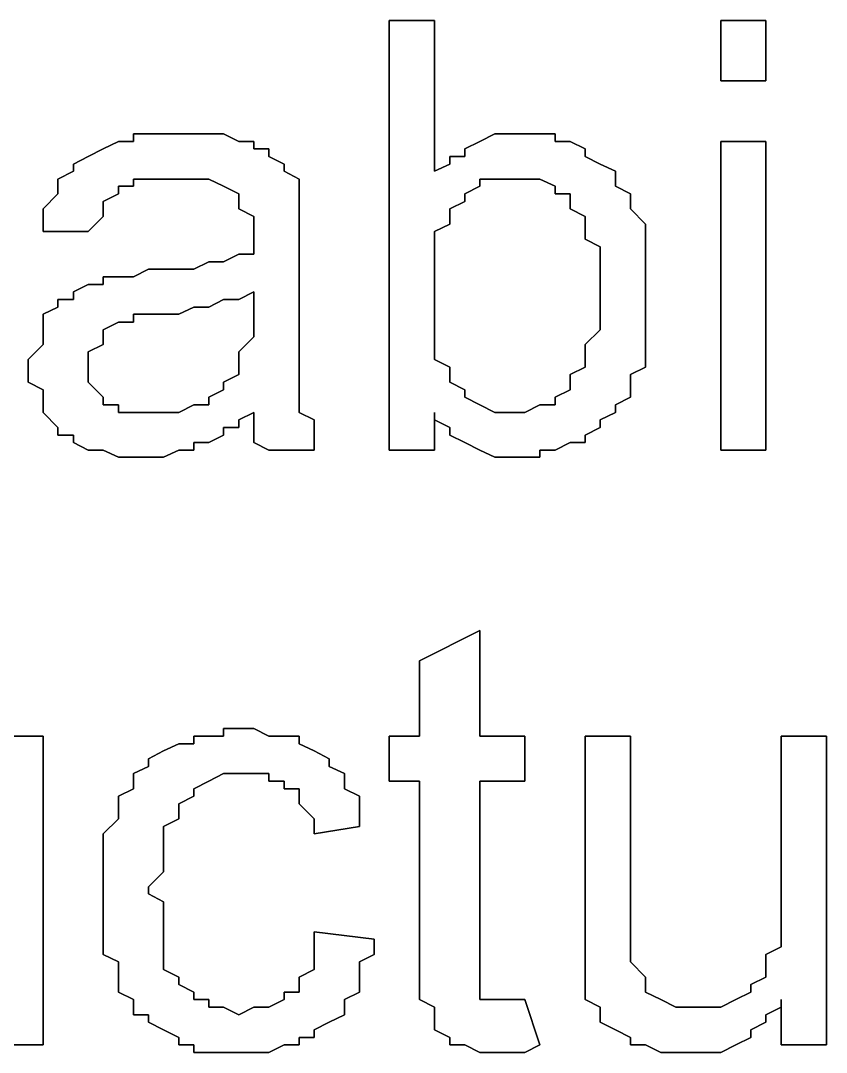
# Model space of a CAD drawing. Header units: metres. Extents: x 2.9 to 42.8, y 1.7 to 28.7.
# Drawn here: x 38.2994 to 38.4881, y 15.6157 to 15.8574 of the extents above; entities that cross this region are included whole.
import ezdxf

# ---------------------------------------------------------------- set-up
doc = ezdxf.new("R2010")
doc.units = ezdxf.units.M
doc.layers.add('GRIS', color=8, linetype='Continuous')

msp = doc.modelspace()

# ---------------------------------------------------------------- linework, layer by layer
at = {"layer": 'GRIS', "lineweight": -3}
for points in [[(38.3963, 15.8574), (38.3857, 15.8574), (38.3963, 15.8574)], [(38.3857, 15.8574), (38.3857, 15.7568), (38.3857, 15.8574)], [(38.3963, 15.8221), (38.3963, 15.8574), (38.3963, 15.8221)], [(38.4739, 15.8574), (38.4634, 15.8574), (38.4739, 15.8574)], [(38.4634, 15.8574), (38.4634, 15.8433), (38.4634, 15.8574)], [(38.4739, 15.8433), (38.4739, 15.8574), (38.4739, 15.8433)], [(38.4634, 15.8433), (38.4739, 15.8433), (38.4634, 15.8433)], [(38.3223, 15.8291), (38.3187, 15.8274), (38.3223, 15.8291)], [(38.3258, 15.8291), (38.3223, 15.8291), (38.3258, 15.8291)], [(38.3293, 15.8309), (38.3258, 15.8309), (38.3293, 15.8309)], [(38.3258, 15.8309), (38.3258, 15.8291), (38.3258, 15.8309)], [(38.3328, 15.8309), (38.3293, 15.8309), (38.3328, 15.8309)], [(38.3364, 15.8309), (38.3328, 15.8309), (38.3364, 15.8309)], [(38.3399, 15.8309), (38.3364, 15.8309), (38.3399, 15.8309)], [(38.3434, 15.8309), (38.3399, 15.8309), (38.3434, 15.8309)], [(38.3469, 15.8309), (38.3434, 15.8309), (38.3469, 15.8309)], [(38.3505, 15.8291), (38.3469, 15.8309), (38.3505, 15.8291)], [(38.354, 15.8291), (38.3505, 15.8291), (38.354, 15.8291)], [(38.354, 15.8274), (38.354, 15.8291), (38.354, 15.8274)], [(38.4069, 15.8291), (38.4034, 15.8274), (38.4069, 15.8291)], [(38.4104, 15.8309), (38.4069, 15.8291), (38.4104, 15.8309)], [(38.414, 15.8309), (38.4104, 15.8309), (38.414, 15.8309)], [(38.4175, 15.8309), (38.414, 15.8309), (38.4175, 15.8309)], [(38.421, 15.8309), (38.4175, 15.8309), (38.421, 15.8309)], [(38.4246, 15.8309), (38.421, 15.8309), (38.4246, 15.8309)], [(38.4246, 15.8291), (38.4246, 15.8309), (38.4246, 15.8291)], [(38.4281, 15.8291), (38.4246, 15.8291), (38.4281, 15.8291)], [(38.4316, 15.8274), (38.4281, 15.8291), (38.4316, 15.8274)], [(38.4739, 15.8291), (38.4634, 15.8291), (38.4739, 15.8291)], [(38.4634, 15.8291), (38.4634, 15.7568), (38.4634, 15.8291)], [(38.4739, 15.7568), (38.4739, 15.8291), (38.4739, 15.7568)], [(38.3187, 15.8274), (38.3152, 15.8256), (38.3187, 15.8274)], [(38.3575, 15.8274), (38.354, 15.8274), (38.3575, 15.8274)], [(38.3575, 15.8256), (38.3575, 15.8274), (38.3575, 15.8256)], [(38.4034, 15.8274), (38.4034, 15.8256), (38.4034, 15.8274)], [(38.4316, 15.8256), (38.4316, 15.8274), (38.4316, 15.8256)], [(38.3152, 15.8256), (38.3117, 15.8238), (38.3152, 15.8256)], [(38.3611, 15.8238), (38.3575, 15.8256), (38.3611, 15.8238)], [(38.4034, 15.8256), (38.3999, 15.8256), (38.4034, 15.8256)], [(38.3999, 15.8256), (38.3999, 15.8238), (38.3999, 15.8256)], [(38.4351, 15.8238), (38.4316, 15.8256), (38.4351, 15.8238)], [(38.3117, 15.8221), (38.3081, 15.8203), (38.3117, 15.8221)], [(38.3117, 15.8238), (38.3117, 15.8221), (38.3117, 15.8238)], [(38.3611, 15.8221), (38.3611, 15.8238), (38.3611, 15.8221)], [(38.3646, 15.8203), (38.3611, 15.8221), (38.3646, 15.8203)], [(38.3999, 15.8238), (38.3963, 15.8221), (38.3999, 15.8238)], [(38.4387, 15.8221), (38.4351, 15.8238), (38.4387, 15.8221)], [(38.4387, 15.8203), (38.4387, 15.8221), (38.4387, 15.8203)], [(38.3081, 15.8203), (38.3081, 15.8186), (38.3081, 15.8203)], [(38.3258, 15.8186), (38.3258, 15.8203), (38.3258, 15.8186)], [(38.3258, 15.8203), (38.3293, 15.8203), (38.3258, 15.8203)], [(38.3293, 15.8203), (38.3328, 15.8203), (38.3293, 15.8203)], [(38.3328, 15.8203), (38.3364, 15.8203), (38.3328, 15.8203)], [(38.3364, 15.8203), (38.3399, 15.8203), (38.3364, 15.8203)], [(38.3399, 15.8203), (38.3434, 15.8203), (38.3399, 15.8203)], [(38.3434, 15.8203), (38.3469, 15.8186), (38.3434, 15.8203)], [(38.3646, 15.8168), (38.3646, 15.8203), (38.3646, 15.8168)], [(38.4069, 15.8186), (38.4069, 15.8203), (38.4069, 15.8186)], [(38.4069, 15.8203), (38.4104, 15.8203), (38.4069, 15.8203)], [(38.4104, 15.8203), (38.414, 15.8203), (38.4104, 15.8203)], [(38.414, 15.8203), (38.4175, 15.8203), (38.414, 15.8203)], [(38.4175, 15.8203), (38.421, 15.8203), (38.4175, 15.8203)], [(38.421, 15.8203), (38.4246, 15.8186), (38.421, 15.8203)], [(38.4387, 15.8186), (38.4387, 15.8203), (38.4387, 15.8186)], [(38.3081, 15.8186), (38.3081, 15.8168), (38.3081, 15.8186)], [(38.3223, 15.8168), (38.3223, 15.8186), (38.3223, 15.8168)], [(38.3223, 15.8186), (38.3258, 15.8186), (38.3223, 15.8186)], [(38.3469, 15.8186), (38.3505, 15.8168), (38.3469, 15.8186)], [(38.4034, 15.8168), (38.4069, 15.8186), (38.4034, 15.8168)], [(38.4246, 15.8186), (38.4246, 15.8168), (38.4246, 15.8186)], [(38.4422, 15.8168), (38.4387, 15.8186), (38.4422, 15.8168)], [(38.3081, 15.8168), (38.3046, 15.8133), (38.3081, 15.8168)], [(38.3187, 15.815), (38.3223, 15.8168), (38.3187, 15.815)], [(38.3187, 15.8133), (38.3187, 15.815), (38.3187, 15.8133)], [(38.3505, 15.8168), (38.3505, 15.815), (38.3505, 15.8168)], [(38.3505, 15.815), (38.3505, 15.8133), (38.3505, 15.815)], [(38.3646, 15.815), (38.3646, 15.8168), (38.3646, 15.815)], [(38.3646, 15.8133), (38.3646, 15.815), (38.3646, 15.8133)], [(38.3999, 15.8133), (38.4034, 15.815), (38.3999, 15.8133)], [(38.4034, 15.815), (38.4034, 15.8168), (38.4034, 15.815)], [(38.4246, 15.8168), (38.4281, 15.8168), (38.4246, 15.8168)], [(38.4281, 15.8168), (38.4281, 15.815), (38.4281, 15.8168)], [(38.4281, 15.815), (38.4281, 15.8133), (38.4281, 15.815)], [(38.4422, 15.815), (38.4422, 15.8168), (38.4422, 15.815)], [(38.4422, 15.8133), (38.4422, 15.815), (38.4422, 15.8133)], [(38.3046, 15.8133), (38.3046, 15.8115), (38.3046, 15.8133)], [(38.3187, 15.8115), (38.3187, 15.8133), (38.3187, 15.8115)], [(38.3505, 15.8133), (38.354, 15.8115), (38.3505, 15.8133)], [(38.3646, 15.8115), (38.3646, 15.8133), (38.3646, 15.8115)], [(38.3999, 15.8115), (38.3999, 15.8133), (38.3999, 15.8115)], [(38.4281, 15.8133), (38.4316, 15.8115), (38.4281, 15.8133)], [(38.4457, 15.8097), (38.4422, 15.8133), (38.4457, 15.8097)], [(38.3046, 15.8115), (38.3046, 15.808), (38.3046, 15.8115)], [(38.3152, 15.808), (38.3187, 15.8115), (38.3152, 15.808)], [(38.354, 15.8115), (38.354, 15.8097), (38.354, 15.8115)], [(38.354, 15.8097), (38.354, 15.8062), (38.354, 15.8097)], [(38.3646, 15.8097), (38.3646, 15.8115), (38.3646, 15.8097)], [(38.3646, 15.8062), (38.3646, 15.8097), (38.3646, 15.8062)], [(38.3963, 15.808), (38.3999, 15.8097), (38.3963, 15.808)], [(38.3999, 15.8097), (38.3999, 15.8115), (38.3999, 15.8097)], [(38.4316, 15.8115), (38.4316, 15.8097), (38.4316, 15.8115)], [(38.4316, 15.8097), (38.4316, 15.808), (38.4316, 15.8097)], [(38.4457, 15.8062), (38.4457, 15.8097), (38.4457, 15.8062)], [(38.3046, 15.808), (38.3152, 15.808), (38.3046, 15.808)], [(38.3963, 15.8062), (38.3963, 15.808), (38.3963, 15.8062)], [(38.4316, 15.808), (38.4316, 15.8062), (38.4316, 15.808)], [(38.354, 15.8062), (38.354, 15.8027), (38.354, 15.8062)], [(38.3646, 15.8044), (38.3646, 15.8062), (38.3646, 15.8044)], [(38.3963, 15.8044), (38.3963, 15.8062), (38.3963, 15.8044)], [(38.4316, 15.8062), (38.4351, 15.8044), (38.4316, 15.8062)], [(38.4457, 15.8044), (38.4457, 15.8062), (38.4457, 15.8044)], [(38.3505, 15.8027), (38.3469, 15.8009), (38.3505, 15.8027)], [(38.354, 15.8027), (38.3505, 15.8027), (38.354, 15.8027)], [(38.3646, 15.7868), (38.3646, 15.8044), (38.3646, 15.7868)], [(38.3963, 15.8027), (38.3963, 15.8044), (38.3963, 15.8027)], [(38.3963, 15.7992), (38.3963, 15.8027), (38.3963, 15.7992)], [(38.4351, 15.8044), (38.4351, 15.8009), (38.4351, 15.8044)], [(38.4457, 15.8027), (38.4457, 15.8044), (38.4457, 15.8027)], [(38.4457, 15.7992), (38.4457, 15.8027), (38.4457, 15.7992)], [(38.3434, 15.8009), (38.3399, 15.7992), (38.3434, 15.8009)], [(38.3469, 15.8009), (38.3434, 15.8009), (38.3469, 15.8009)], [(38.4351, 15.8009), (38.4351, 15.7992), (38.4351, 15.8009)], [(38.3293, 15.7992), (38.3258, 15.7974), (38.3293, 15.7992)], [(38.3328, 15.7992), (38.3293, 15.7992), (38.3328, 15.7992)], [(38.3364, 15.7992), (38.3328, 15.7992), (38.3364, 15.7992)], [(38.3399, 15.7992), (38.3364, 15.7992), (38.3399, 15.7992)], [(38.3963, 15.7974), (38.3963, 15.7992), (38.3963, 15.7974)], [(38.4351, 15.7992), (38.4351, 15.7956), (38.4351, 15.7992)], [(38.4457, 15.7974), (38.4457, 15.7992), (38.4457, 15.7974)], [(38.3152, 15.7956), (38.3117, 15.7939), (38.3152, 15.7956)], [(38.3187, 15.7956), (38.3152, 15.7956), (38.3187, 15.7956)], [(38.3223, 15.7974), (38.3187, 15.7974), (38.3223, 15.7974)], [(38.3187, 15.7974), (38.3187, 15.7956), (38.3187, 15.7974)], [(38.3258, 15.7974), (38.3223, 15.7974), (38.3258, 15.7974)], [(38.3963, 15.7939), (38.3963, 15.7974), (38.3963, 15.7939)], [(38.4351, 15.7956), (38.4351, 15.7939), (38.4351, 15.7956)], [(38.4457, 15.7956), (38.4457, 15.7974), (38.4457, 15.7956)], [(38.4457, 15.7939), (38.4457, 15.7956), (38.4457, 15.7939)], [(38.3117, 15.7939), (38.3117, 15.7921), (38.3117, 15.7939)], [(38.3505, 15.7921), (38.354, 15.7939), (38.3505, 15.7921)], [(38.354, 15.7939), (38.354, 15.7886), (38.354, 15.7939)], [(38.3963, 15.7903), (38.3963, 15.7939), (38.3963, 15.7903)], [(38.4351, 15.7939), (38.4351, 15.7921), (38.4351, 15.7939)], [(38.4457, 15.7921), (38.4457, 15.7939), (38.4457, 15.7921)], [(38.3081, 15.7903), (38.3046, 15.7886), (38.3081, 15.7903)], [(38.3117, 15.7921), (38.3081, 15.7921), (38.3117, 15.7921)], [(38.3081, 15.7921), (38.3081, 15.7903), (38.3081, 15.7921)], [(38.3364, 15.7886), (38.3399, 15.7903), (38.3364, 15.7886)], [(38.3399, 15.7903), (38.3434, 15.7903), (38.3399, 15.7903)], [(38.3434, 15.7903), (38.3469, 15.7921), (38.3434, 15.7903)], [(38.3469, 15.7921), (38.3505, 15.7921), (38.3469, 15.7921)], [(38.3963, 15.7886), (38.3963, 15.7903), (38.3963, 15.7886)], [(38.4351, 15.7921), (38.4351, 15.7903), (38.4351, 15.7921)], [(38.4351, 15.7903), (38.4351, 15.7868), (38.4351, 15.7903)], [(38.4457, 15.7886), (38.4457, 15.7921), (38.4457, 15.7886)], [(38.3046, 15.7886), (38.3046, 15.785), (38.3046, 15.7886)], [(38.3258, 15.7868), (38.3258, 15.7886), (38.3258, 15.7868)], [(38.3258, 15.7886), (38.3293, 15.7886), (38.3258, 15.7886)], [(38.3293, 15.7886), (38.3328, 15.7886), (38.3293, 15.7886)], [(38.3328, 15.7886), (38.3364, 15.7886), (38.3328, 15.7886)], [(38.354, 15.7886), (38.354, 15.785), (38.354, 15.7886)], [(38.3963, 15.785), (38.3963, 15.7886), (38.3963, 15.785)], [(38.4457, 15.7868), (38.4457, 15.7886), (38.4457, 15.7868)], [(38.3187, 15.785), (38.3223, 15.7868), (38.3187, 15.785)], [(38.3223, 15.7868), (38.3258, 15.7868), (38.3223, 15.7868)], [(38.3646, 15.7833), (38.3646, 15.7868), (38.3646, 15.7833)], [(38.4351, 15.7868), (38.4351, 15.785), (38.4351, 15.7868)], [(38.4457, 15.7833), (38.4457, 15.7868), (38.4457, 15.7833)], [(38.3046, 15.785), (38.3046, 15.7833), (38.3046, 15.785)], [(38.3046, 15.7833), (38.3046, 15.7815), (38.3046, 15.7833)], [(38.3187, 15.7833), (38.3187, 15.785), (38.3187, 15.7833)], [(38.3187, 15.7815), (38.3187, 15.7833), (38.3187, 15.7815)], [(38.354, 15.7833), (38.3505, 15.7798), (38.354, 15.7833)], [(38.354, 15.785), (38.354, 15.7833), (38.354, 15.785)], [(38.3646, 15.7798), (38.3646, 15.7833), (38.3646, 15.7798)], [(38.3963, 15.7833), (38.3963, 15.785), (38.3963, 15.7833)], [(38.3963, 15.7798), (38.3963, 15.7833), (38.3963, 15.7798)], [(38.4351, 15.785), (38.4316, 15.7815), (38.4351, 15.785)], [(38.4457, 15.7815), (38.4457, 15.7833), (38.4457, 15.7815)], [(38.3046, 15.7815), (38.3011, 15.778), (38.3046, 15.7815)], [(38.3152, 15.7798), (38.3187, 15.7815), (38.3152, 15.7798)], [(38.4316, 15.7815), (38.4316, 15.7798), (38.4316, 15.7815)], [(38.4457, 15.7798), (38.4457, 15.7815), (38.4457, 15.7798)], [(38.3152, 15.778), (38.3152, 15.7798), (38.3152, 15.778)], [(38.3505, 15.7798), (38.3505, 15.778), (38.3505, 15.7798)], [(38.3646, 15.778), (38.3646, 15.7798), (38.3646, 15.778)], [(38.3963, 15.778), (38.3963, 15.7798), (38.3963, 15.778)], [(38.4316, 15.7798), (38.4316, 15.778), (38.4316, 15.7798)], [(38.4457, 15.7762), (38.4457, 15.7798), (38.4457, 15.7762)], [(38.3011, 15.778), (38.3011, 15.7762), (38.3011, 15.778)], [(38.3011, 15.7762), (38.3011, 15.7727), (38.3011, 15.7762)], [(38.3152, 15.7762), (38.3152, 15.778), (38.3152, 15.7762)], [(38.3152, 15.7745), (38.3152, 15.7762), (38.3152, 15.7745)], [(38.3505, 15.778), (38.3505, 15.7762), (38.3505, 15.778)], [(38.3505, 15.7762), (38.3505, 15.7745), (38.3505, 15.7762)], [(38.3646, 15.7745), (38.3646, 15.778), (38.3646, 15.7745)], [(38.3999, 15.7762), (38.3963, 15.778), (38.3999, 15.7762)], [(38.3999, 15.7745), (38.3999, 15.7762), (38.3999, 15.7745)], [(38.4316, 15.7762), (38.4281, 15.7745), (38.4316, 15.7762)], [(38.4316, 15.778), (38.4316, 15.7762), (38.4316, 15.778)], [(38.4422, 15.7745), (38.4457, 15.7762), (38.4422, 15.7745)], [(38.3152, 15.7727), (38.3152, 15.7745), (38.3152, 15.7727)], [(38.3505, 15.7745), (38.3469, 15.7727), (38.3505, 15.7745)], [(38.3646, 15.7727), (38.3646, 15.7745), (38.3646, 15.7727)], [(38.3999, 15.7727), (38.3999, 15.7745), (38.3999, 15.7727)], [(38.4281, 15.7745), (38.4281, 15.7727), (38.4281, 15.7745)], [(38.4422, 15.7727), (38.4422, 15.7745), (38.4422, 15.7727)], [(38.3011, 15.7727), (38.3046, 15.7709), (38.3011, 15.7727)], [(38.3187, 15.7692), (38.3152, 15.7727), (38.3187, 15.7692)], [(38.3469, 15.7727), (38.3469, 15.7709), (38.3469, 15.7727)], [(38.3646, 15.7709), (38.3646, 15.7727), (38.3646, 15.7709)], [(38.4034, 15.7709), (38.3999, 15.7727), (38.4034, 15.7709)], [(38.4281, 15.7727), (38.4281, 15.7709), (38.4281, 15.7727)], [(38.4422, 15.7709), (38.4422, 15.7727), (38.4422, 15.7709)], [(38.3046, 15.7709), (38.3046, 15.7692), (38.3046, 15.7709)], [(38.3046, 15.7692), (38.3046, 15.7674), (38.3046, 15.7692)], [(38.3187, 15.7674), (38.3187, 15.7692), (38.3187, 15.7674)], [(38.3469, 15.7709), (38.3434, 15.7692), (38.3469, 15.7709)], [(38.3434, 15.7692), (38.3434, 15.7674), (38.3434, 15.7692)], [(38.3646, 15.7674), (38.3646, 15.7709), (38.3646, 15.7674)], [(38.4034, 15.7692), (38.4034, 15.7709), (38.4034, 15.7692)], [(38.4069, 15.7674), (38.4034, 15.7692), (38.4069, 15.7674)], [(38.4281, 15.7709), (38.4246, 15.7692), (38.4281, 15.7709)], [(38.4246, 15.7692), (38.4246, 15.7674), (38.4246, 15.7692)], [(38.4387, 15.7674), (38.4422, 15.7692), (38.4387, 15.7674)], [(38.4422, 15.7692), (38.4422, 15.7709), (38.4422, 15.7692)], [(38.3046, 15.7674), (38.3046, 15.7656), (38.3046, 15.7674)], [(38.3223, 15.7674), (38.3187, 15.7674), (38.3223, 15.7674)], [(38.3223, 15.7656), (38.3223, 15.7674), (38.3223, 15.7656)], [(38.3399, 15.7674), (38.3364, 15.7656), (38.3399, 15.7674)], [(38.3434, 15.7674), (38.3399, 15.7674), (38.3434, 15.7674)], [(38.3646, 15.7656), (38.3646, 15.7674), (38.3646, 15.7656)], [(38.4104, 15.7656), (38.4069, 15.7674), (38.4104, 15.7656)], [(38.421, 15.7674), (38.4175, 15.7656), (38.421, 15.7674)], [(38.4246, 15.7674), (38.421, 15.7674), (38.4246, 15.7674)], [(38.4387, 15.7656), (38.4387, 15.7674), (38.4387, 15.7656)], [(38.3046, 15.7656), (38.3081, 15.7621), (38.3046, 15.7656)], [(38.3258, 15.7656), (38.3223, 15.7656), (38.3258, 15.7656)], [(38.3293, 15.7656), (38.3258, 15.7656), (38.3293, 15.7656)], [(38.3328, 15.7656), (38.3293, 15.7656), (38.3328, 15.7656)], [(38.3364, 15.7656), (38.3328, 15.7656), (38.3364, 15.7656)], [(38.3505, 15.7639), (38.354, 15.7656), (38.3505, 15.7639)], [(38.3505, 15.7621), (38.3505, 15.7639), (38.3505, 15.7621)], [(38.354, 15.7656), (38.354, 15.7639), (38.354, 15.7656)], [(38.354, 15.7639), (38.354, 15.7621), (38.354, 15.7639)], [(38.3681, 15.7639), (38.3646, 15.7656), (38.3681, 15.7639)], [(38.3681, 15.7603), (38.3681, 15.7639), (38.3681, 15.7603)], [(38.3963, 15.7568), (38.3963, 15.7656), (38.3963, 15.7568)], [(38.3963, 15.7656), (38.3963, 15.7639), (38.3963, 15.7656)], [(38.3963, 15.7639), (38.3999, 15.7621), (38.3963, 15.7639)], [(38.414, 15.7656), (38.4104, 15.7656), (38.414, 15.7656)], [(38.4175, 15.7656), (38.414, 15.7656), (38.4175, 15.7656)], [(38.4351, 15.7639), (38.4387, 15.7656), (38.4351, 15.7639)], [(38.4351, 15.7621), (38.4351, 15.7639), (38.4351, 15.7621)], [(38.3081, 15.7621), (38.3081, 15.7603), (38.3081, 15.7621)], [(38.3469, 15.7603), (38.3469, 15.7621), (38.3469, 15.7603)], [(38.3469, 15.7621), (38.3505, 15.7621), (38.3469, 15.7621)], [(38.354, 15.7621), (38.354, 15.7586), (38.354, 15.7621)], [(38.3999, 15.7621), (38.3999, 15.7603), (38.3999, 15.7621)], [(38.4316, 15.7603), (38.4351, 15.7621), (38.4316, 15.7603)], [(38.3081, 15.7603), (38.3117, 15.7603), (38.3081, 15.7603)], [(38.3117, 15.7603), (38.3117, 15.7586), (38.3117, 15.7603)], [(38.3434, 15.7586), (38.3469, 15.7603), (38.3434, 15.7586)], [(38.3681, 15.7586), (38.3681, 15.7603), (38.3681, 15.7586)], [(38.3999, 15.7603), (38.4034, 15.7586), (38.3999, 15.7603)], [(38.4316, 15.7586), (38.4316, 15.7603), (38.4316, 15.7586)], [(38.3117, 15.7586), (38.3152, 15.7568), (38.3117, 15.7586)], [(38.3152, 15.7568), (38.3187, 15.7568), (38.3152, 15.7568)], [(38.3187, 15.7568), (38.3223, 15.7551), (38.3187, 15.7568)], [(38.3328, 15.7551), (38.3364, 15.7568), (38.3328, 15.7551)], [(38.3364, 15.7568), (38.3399, 15.7568), (38.3364, 15.7568)], [(38.3399, 15.7568), (38.3399, 15.7586), (38.3399, 15.7568)], [(38.3399, 15.7586), (38.3434, 15.7586), (38.3399, 15.7586)], [(38.354, 15.7586), (38.3575, 15.7568), (38.354, 15.7586)], [(38.3575, 15.7568), (38.3681, 15.7568), (38.3575, 15.7568)], [(38.3681, 15.7568), (38.3681, 15.7586), (38.3681, 15.7568)], [(38.3857, 15.7568), (38.3963, 15.7568), (38.3857, 15.7568)], [(38.4034, 15.7586), (38.4069, 15.7568), (38.4034, 15.7586)], [(38.4069, 15.7568), (38.4104, 15.7551), (38.4069, 15.7568)], [(38.421, 15.7551), (38.421, 15.7568), (38.421, 15.7551)], [(38.421, 15.7568), (38.4246, 15.7568), (38.421, 15.7568)], [(38.4246, 15.7568), (38.4281, 15.7586), (38.4246, 15.7568)], [(38.4281, 15.7586), (38.4316, 15.7586), (38.4281, 15.7586)], [(38.4634, 15.7568), (38.4739, 15.7568), (38.4634, 15.7568)], [(38.3223, 15.7551), (38.3258, 15.7551), (38.3223, 15.7551)], [(38.3258, 15.7551), (38.3293, 15.7551), (38.3258, 15.7551)], [(38.3293, 15.7551), (38.3328, 15.7551), (38.3293, 15.7551)], [(38.4104, 15.7551), (38.414, 15.7551), (38.4104, 15.7551)], [(38.414, 15.7551), (38.4175, 15.7551), (38.414, 15.7551)], [(38.4175, 15.7551), (38.421, 15.7551), (38.4175, 15.7551)], [(38.4069, 15.7145), (38.3928, 15.7074), (38.4069, 15.7145)], [(38.4069, 15.6898), (38.4069, 15.7145), (38.4069, 15.6898)], [(38.3928, 15.7074), (38.3928, 15.6898), (38.3928, 15.7074)], [(38.3505, 15.6916), (38.3469, 15.6916), (38.3505, 15.6916)], [(38.3469, 15.6916), (38.3469, 15.6898), (38.3469, 15.6916)], [(38.354, 15.6916), (38.3505, 15.6916), (38.354, 15.6916)], [(38.3575, 15.6898), (38.354, 15.6916), (38.3575, 15.6898)], [(38.3046, 15.6898), (38.2905, 15.6898), (38.3046, 15.6898)], [(38.3046, 15.6175), (38.3046, 15.6898), (38.3046, 15.6175)], [(38.3434, 15.6898), (38.3399, 15.6898), (38.3434, 15.6898)], [(38.3399, 15.6898), (38.3399, 15.688), (38.3399, 15.6898)], [(38.3469, 15.6898), (38.3434, 15.6898), (38.3469, 15.6898)], [(38.3611, 15.6898), (38.3575, 15.6898), (38.3611, 15.6898)], [(38.3646, 15.6898), (38.3611, 15.6898), (38.3646, 15.6898)], [(38.3646, 15.688), (38.3646, 15.6898), (38.3646, 15.688)], [(38.3928, 15.6898), (38.3857, 15.6898), (38.3928, 15.6898)], [(38.3857, 15.6898), (38.3857, 15.6792), (38.3857, 15.6898)], [(38.4175, 15.6898), (38.4069, 15.6898), (38.4175, 15.6898)], [(38.4175, 15.6792), (38.4175, 15.6898), (38.4175, 15.6792)], [(38.4422, 15.6898), (38.4316, 15.6898), (38.4422, 15.6898)], [(38.4316, 15.6898), (38.4316, 15.6439), (38.4316, 15.6898)], [(38.4422, 15.6492), (38.4422, 15.6898), (38.4422, 15.6492)], [(38.4881, 15.6898), (38.4775, 15.6898), (38.4881, 15.6898)], [(38.4775, 15.6898), (38.4775, 15.651), (38.4775, 15.6898)], [(38.4881, 15.6175), (38.4881, 15.6898), (38.4881, 15.6175)], [(38.3364, 15.688), (38.3328, 15.6863), (38.3364, 15.688)], [(38.3399, 15.688), (38.3364, 15.688), (38.3399, 15.688)], [(38.3681, 15.6863), (38.3646, 15.688), (38.3681, 15.6863)], [(38.3328, 15.6863), (38.3293, 15.6845), (38.3328, 15.6863)], [(38.3293, 15.6845), (38.3293, 15.6827), (38.3293, 15.6845)], [(38.3716, 15.6845), (38.3681, 15.6863), (38.3716, 15.6845)], [(38.3716, 15.6827), (38.3716, 15.6845), (38.3716, 15.6827)], [(38.3293, 15.6827), (38.3258, 15.681), (38.3293, 15.6827)], [(38.3752, 15.681), (38.3716, 15.6827), (38.3752, 15.681)], [(38.3258, 15.681), (38.3258, 15.6792), (38.3258, 15.681)], [(38.3258, 15.6792), (38.3258, 15.6774), (38.3258, 15.6792)], [(38.3399, 15.6774), (38.3434, 15.6792), (38.3399, 15.6774)], [(38.3434, 15.6792), (38.3469, 15.681), (38.3434, 15.6792)], [(38.3469, 15.681), (38.3505, 15.681), (38.3469, 15.681)], [(38.3505, 15.681), (38.354, 15.681), (38.3505, 15.681)], [(38.354, 15.681), (38.3575, 15.681), (38.354, 15.681)], [(38.3575, 15.681), (38.3575, 15.6792), (38.3575, 15.681)], [(38.3575, 15.6792), (38.3611, 15.6792), (38.3575, 15.6792)], [(38.3611, 15.6792), (38.3611, 15.6774), (38.3611, 15.6792)], [(38.3752, 15.6792), (38.3752, 15.681), (38.3752, 15.6792)], [(38.3752, 15.6774), (38.3752, 15.6792), (38.3752, 15.6774)], [(38.3857, 15.6792), (38.3928, 15.6792), (38.3857, 15.6792)], [(38.3928, 15.6792), (38.3928, 15.6386), (38.3928, 15.6792)], [(38.4069, 15.6369), (38.4069, 15.6792), (38.4069, 15.6369)], [(38.4069, 15.6792), (38.4175, 15.6792), (38.4069, 15.6792)], [(38.3258, 15.6774), (38.3223, 15.6757), (38.3258, 15.6774)], [(38.3399, 15.6757), (38.3399, 15.6774), (38.3399, 15.6757)], [(38.3611, 15.6774), (38.3646, 15.6774), (38.3611, 15.6774)], [(38.3646, 15.6774), (38.3646, 15.6757), (38.3646, 15.6774)], [(38.3787, 15.6757), (38.3752, 15.6774), (38.3787, 15.6757)], [(38.3223, 15.6757), (38.3223, 15.6739), (38.3223, 15.6757)], [(38.3364, 15.6739), (38.3399, 15.6757), (38.3364, 15.6739)], [(38.3646, 15.6757), (38.3646, 15.6739), (38.3646, 15.6757)], [(38.3787, 15.6739), (38.3787, 15.6757), (38.3787, 15.6739)], [(38.3223, 15.6739), (38.3223, 15.6722), (38.3223, 15.6739)], [(38.3223, 15.6722), (38.3223, 15.6704), (38.3223, 15.6722)], [(38.3364, 15.6722), (38.3364, 15.6739), (38.3364, 15.6722)], [(38.3364, 15.6704), (38.3364, 15.6722), (38.3364, 15.6704)], [(38.3646, 15.6739), (38.3681, 15.6704), (38.3646, 15.6739)], [(38.3787, 15.6722), (38.3787, 15.6739), (38.3787, 15.6722)], [(38.3787, 15.6686), (38.3787, 15.6722), (38.3787, 15.6686)], [(38.3223, 15.6704), (38.3187, 15.6669), (38.3223, 15.6704)], [(38.3328, 15.6686), (38.3364, 15.6704), (38.3328, 15.6686)], [(38.3681, 15.6704), (38.3681, 15.6686), (38.3681, 15.6704)], [(38.3328, 15.6669), (38.3328, 15.6686), (38.3328, 15.6669)], [(38.3681, 15.6686), (38.3681, 15.6669), (38.3681, 15.6686)], [(38.3681, 15.6669), (38.3787, 15.6686), (38.3681, 15.6669)], [(38.3187, 15.6669), (38.3187, 15.6651), (38.3187, 15.6669)], [(38.3187, 15.6651), (38.3187, 15.6633), (38.3187, 15.6651)], [(38.3328, 15.6651), (38.3328, 15.6669), (38.3328, 15.6651)], [(38.3328, 15.6633), (38.3328, 15.6651), (38.3328, 15.6633)], [(38.3187, 15.6633), (38.3187, 15.6598), (38.3187, 15.6633)], [(38.3328, 15.6598), (38.3328, 15.6633), (38.3328, 15.6598)], [(38.3187, 15.6598), (38.3187, 15.658), (38.3187, 15.6598)], [(38.3328, 15.658), (38.3328, 15.6598), (38.3328, 15.658)], [(38.3187, 15.658), (38.3187, 15.6563), (38.3187, 15.658)], [(38.3293, 15.6545), (38.3328, 15.658), (38.3293, 15.6545)], [(38.3187, 15.6563), (38.3187, 15.6528), (38.3187, 15.6563)], [(38.3187, 15.6528), (38.3187, 15.651), (38.3187, 15.6528)], [(38.3293, 15.6528), (38.3293, 15.6545), (38.3293, 15.6528)], [(38.3328, 15.651), (38.3293, 15.6528), (38.3328, 15.651)], [(38.3187, 15.651), (38.3187, 15.6475), (38.3187, 15.651)], [(38.3328, 15.6475), (38.3328, 15.651), (38.3328, 15.6475)], [(38.4775, 15.651), (38.4775, 15.6475), (38.4775, 15.651)], [(38.4422, 15.6457), (38.4422, 15.6492), (38.4422, 15.6457)], [(38.3187, 15.6475), (38.3187, 15.6457), (38.3187, 15.6475)], [(38.3187, 15.6457), (38.3187, 15.6439), (38.3187, 15.6457)], [(38.3328, 15.6439), (38.3328, 15.6475), (38.3328, 15.6439)], [(38.4422, 15.6422), (38.4422, 15.6457), (38.4422, 15.6422)], [(38.4775, 15.6475), (38.4775, 15.6457), (38.4775, 15.6475)], [(38.4775, 15.6457), (38.4775, 15.6422), (38.4775, 15.6457)], [(38.3187, 15.6439), (38.3187, 15.6404), (38.3187, 15.6439)], [(38.3328, 15.6422), (38.3328, 15.6439), (38.3328, 15.6422)], [(38.3681, 15.6439), (38.3681, 15.6422), (38.3681, 15.6439)], [(38.3822, 15.6422), (38.3681, 15.6439), (38.3822, 15.6422)], [(38.4316, 15.6439), (38.4316, 15.6422), (38.4316, 15.6439)], [(38.3328, 15.6404), (38.3328, 15.6422), (38.3328, 15.6404)], [(38.3681, 15.6422), (38.3681, 15.6404), (38.3681, 15.6422)], [(38.3822, 15.6386), (38.3822, 15.6422), (38.3822, 15.6386)], [(38.4316, 15.6422), (38.4316, 15.6386), (38.4316, 15.6422)], [(38.4422, 15.6404), (38.4422, 15.6422), (38.4422, 15.6404)], [(38.4775, 15.6422), (38.4775, 15.6404), (38.4775, 15.6422)], [(38.3187, 15.6404), (38.3187, 15.6386), (38.3187, 15.6404)], [(38.3187, 15.6386), (38.3223, 15.6369), (38.3187, 15.6386)], [(38.3328, 15.6386), (38.3328, 15.6404), (38.3328, 15.6386)], [(38.3328, 15.6351), (38.3328, 15.6386), (38.3328, 15.6351)], [(38.3681, 15.6404), (38.3681, 15.6369), (38.3681, 15.6404)], [(38.3787, 15.6369), (38.3822, 15.6386), (38.3787, 15.6369)], [(38.3928, 15.6386), (38.3928, 15.6351), (38.3928, 15.6386)], [(38.4316, 15.6386), (38.4316, 15.6369), (38.4316, 15.6386)], [(38.4422, 15.6386), (38.4422, 15.6404), (38.4422, 15.6386)], [(38.4422, 15.6369), (38.4422, 15.6386), (38.4422, 15.6369)], [(38.4775, 15.6404), (38.4739, 15.6386), (38.4775, 15.6404)], [(38.4739, 15.6386), (38.4739, 15.6369), (38.4739, 15.6386)], [(38.3223, 15.6369), (38.3223, 15.6333), (38.3223, 15.6369)], [(38.3681, 15.6369), (38.3681, 15.6351), (38.3681, 15.6369)], [(38.3787, 15.6351), (38.3787, 15.6369), (38.3787, 15.6351)], [(38.4069, 15.6333), (38.4069, 15.6369), (38.4069, 15.6333)], [(38.4316, 15.6369), (38.4316, 15.6351), (38.4316, 15.6369)], [(38.4457, 15.6333), (38.4422, 15.6369), (38.4457, 15.6333)], [(38.4739, 15.6369), (38.4739, 15.6351), (38.4739, 15.6369)], [(38.3223, 15.6333), (38.3223, 15.6316), (38.3223, 15.6333)], [(38.3364, 15.6333), (38.3328, 15.6351), (38.3364, 15.6333)], [(38.3364, 15.6316), (38.3364, 15.6333), (38.3364, 15.6316)], [(38.3681, 15.6351), (38.3646, 15.6333), (38.3681, 15.6351)], [(38.3646, 15.6333), (38.3646, 15.6316), (38.3646, 15.6333)], [(38.3787, 15.6316), (38.3787, 15.6351), (38.3787, 15.6316)], [(38.3928, 15.6351), (38.3928, 15.6316), (38.3928, 15.6351)], [(38.4069, 15.6316), (38.4069, 15.6333), (38.4069, 15.6316)], [(38.4316, 15.6351), (38.4316, 15.6333), (38.4316, 15.6351)], [(38.4316, 15.6333), (38.4316, 15.6298), (38.4316, 15.6333)], [(38.4457, 15.6316), (38.4457, 15.6333), (38.4457, 15.6316)], [(38.4739, 15.6333), (38.4704, 15.6316), (38.4739, 15.6333)], [(38.4739, 15.6351), (38.4739, 15.6333), (38.4739, 15.6351)], [(38.3223, 15.6316), (38.3223, 15.6298), (38.3223, 15.6316)], [(38.3399, 15.6298), (38.3364, 15.6316), (38.3399, 15.6298)], [(38.3646, 15.6316), (38.3646, 15.6298), (38.3646, 15.6316)], [(38.3787, 15.6298), (38.3787, 15.6316), (38.3787, 15.6298)], [(38.3928, 15.6316), (38.3928, 15.6281), (38.3928, 15.6316)], [(38.4069, 15.6298), (38.4069, 15.6316), (38.4069, 15.6298)], [(38.4457, 15.6298), (38.4457, 15.6316), (38.4457, 15.6298)], [(38.4704, 15.6316), (38.4704, 15.6298), (38.4704, 15.6316)], [(38.3223, 15.6298), (38.3258, 15.6281), (38.3223, 15.6298)], [(38.3399, 15.6281), (38.3399, 15.6298), (38.3399, 15.6281)], [(38.3646, 15.6298), (38.3611, 15.6298), (38.3646, 15.6298)], [(38.3611, 15.6298), (38.3611, 15.6281), (38.3611, 15.6298)], [(38.3752, 15.6281), (38.3787, 15.6298), (38.3752, 15.6281)], [(38.4069, 15.6281), (38.4069, 15.6298), (38.4069, 15.6281)], [(38.4316, 15.6298), (38.4316, 15.6281), (38.4316, 15.6298)], [(38.4493, 15.6281), (38.4457, 15.6298), (38.4493, 15.6281)], [(38.4704, 15.6298), (38.4669, 15.6281), (38.4704, 15.6298)], [(38.3258, 15.6281), (38.3258, 15.6263), (38.3258, 15.6281)], [(38.3258, 15.6263), (38.3258, 15.6245), (38.3258, 15.6263)], [(38.3434, 15.6281), (38.3399, 15.6281), (38.3434, 15.6281)], [(38.3434, 15.6263), (38.3434, 15.6281), (38.3434, 15.6263)], [(38.3469, 15.6263), (38.3434, 15.6263), (38.3469, 15.6263)], [(38.3505, 15.6245), (38.3469, 15.6263), (38.3505, 15.6245)], [(38.354, 15.6263), (38.3505, 15.6245), (38.354, 15.6263)], [(38.3575, 15.6263), (38.354, 15.6263), (38.3575, 15.6263)], [(38.3611, 15.6281), (38.3575, 15.6263), (38.3611, 15.6281)], [(38.3752, 15.6263), (38.3752, 15.6281), (38.3752, 15.6263)], [(38.3752, 15.6245), (38.3752, 15.6263), (38.3752, 15.6245)], [(38.3928, 15.6281), (38.3963, 15.6263), (38.3928, 15.6281)], [(38.3963, 15.6263), (38.3963, 15.6245), (38.3963, 15.6263)], [(38.4104, 15.6281), (38.4069, 15.6281), (38.4104, 15.6281)], [(38.414, 15.6281), (38.4104, 15.6281), (38.414, 15.6281)], [(38.4175, 15.6281), (38.414, 15.6281), (38.4175, 15.6281)], [(38.421, 15.6175), (38.4175, 15.6281), (38.421, 15.6175)], [(38.4316, 15.6281), (38.4351, 15.6263), (38.4316, 15.6281)], [(38.4351, 15.6263), (38.4351, 15.6245), (38.4351, 15.6263)], [(38.4528, 15.6263), (38.4493, 15.6281), (38.4528, 15.6263)], [(38.4563, 15.6263), (38.4528, 15.6263), (38.4563, 15.6263)], [(38.4598, 15.6263), (38.4563, 15.6263), (38.4598, 15.6263)], [(38.4634, 15.6263), (38.4598, 15.6263), (38.4634, 15.6263)], [(38.4669, 15.6281), (38.4634, 15.6263), (38.4669, 15.6281)], [(38.4739, 15.6245), (38.4775, 15.6263), (38.4739, 15.6245)], [(38.4775, 15.6263), (38.4775, 15.6281), (38.4775, 15.6263)], [(38.4775, 15.6281), (38.4775, 15.6175), (38.4775, 15.6281)], [(38.3258, 15.6245), (38.3293, 15.6245), (38.3258, 15.6245)], [(38.3293, 15.6245), (38.3293, 15.6228), (38.3293, 15.6245)], [(38.3716, 15.6228), (38.3752, 15.6245), (38.3716, 15.6228)], [(38.3963, 15.6245), (38.3963, 15.6228), (38.3963, 15.6245)], [(38.4351, 15.6245), (38.4351, 15.6228), (38.4351, 15.6245)], [(38.4739, 15.6228), (38.4739, 15.6245), (38.4739, 15.6228)], [(38.3293, 15.6228), (38.3328, 15.621), (38.3293, 15.6228)], [(38.3681, 15.621), (38.3716, 15.6228), (38.3681, 15.621)], [(38.3963, 15.6228), (38.3963, 15.621), (38.3963, 15.6228)], [(38.4351, 15.6228), (38.4387, 15.621), (38.4351, 15.6228)], [(38.4704, 15.621), (38.4739, 15.6228), (38.4704, 15.621)], [(38.3328, 15.621), (38.3364, 15.6192), (38.3328, 15.621)], [(38.3364, 15.6192), (38.3364, 15.6175), (38.3364, 15.6192)], [(38.3646, 15.6175), (38.3646, 15.6192), (38.3646, 15.6175)], [(38.3646, 15.6192), (38.3681, 15.6192), (38.3646, 15.6192)], [(38.3681, 15.6192), (38.3681, 15.621), (38.3681, 15.6192)], [(38.3963, 15.621), (38.3999, 15.6192), (38.3963, 15.621)], [(38.3999, 15.6192), (38.3999, 15.6175), (38.3999, 15.6192)], [(38.4387, 15.621), (38.4422, 15.6192), (38.4387, 15.621)], [(38.4422, 15.6192), (38.4422, 15.6175), (38.4422, 15.6192)], [(38.4669, 15.6175), (38.4704, 15.6192), (38.4669, 15.6175)], [(38.4704, 15.6192), (38.4704, 15.621), (38.4704, 15.6192)], [(38.2905, 15.6175), (38.3046, 15.6175), (38.2905, 15.6175)], [(38.3364, 15.6175), (38.3399, 15.6175), (38.3364, 15.6175)], [(38.3399, 15.6175), (38.3399, 15.6157), (38.3399, 15.6175)], [(38.3575, 15.6157), (38.3611, 15.6175), (38.3575, 15.6157)], [(38.3611, 15.6175), (38.3646, 15.6175), (38.3611, 15.6175)], [(38.3999, 15.6175), (38.4034, 15.6175), (38.3999, 15.6175)], [(38.4034, 15.6175), (38.4069, 15.6157), (38.4034, 15.6175)], [(38.4175, 15.6157), (38.421, 15.6175), (38.4175, 15.6157)], [(38.4422, 15.6175), (38.4457, 15.6175), (38.4422, 15.6175)], [(38.4457, 15.6175), (38.4493, 15.6157), (38.4457, 15.6175)], [(38.4634, 15.6157), (38.4669, 15.6175), (38.4634, 15.6157)], [(38.4775, 15.6175), (38.4881, 15.6175), (38.4775, 15.6175)], [(38.3399, 15.6157), (38.3434, 15.6157), (38.3399, 15.6157)], [(38.3434, 15.6157), (38.3469, 15.6157), (38.3434, 15.6157)], [(38.3469, 15.6157), (38.3505, 15.6157), (38.3469, 15.6157)], [(38.3505, 15.6157), (38.354, 15.6157), (38.3505, 15.6157)], [(38.354, 15.6157), (38.3575, 15.6157), (38.354, 15.6157)], [(38.4069, 15.6157), (38.4104, 15.6157), (38.4069, 15.6157)], [(38.4104, 15.6157), (38.414, 15.6157), (38.4104, 15.6157)], [(38.414, 15.6157), (38.4175, 15.6157), (38.414, 15.6157)], [(38.4493, 15.6157), (38.4528, 15.6157), (38.4493, 15.6157)], [(38.4528, 15.6157), (38.4563, 15.6157), (38.4528, 15.6157)], [(38.4563, 15.6157), (38.4598, 15.6157), (38.4563, 15.6157)], [(38.4598, 15.6157), (38.4634, 15.6157), (38.4598, 15.6157)]]:
    msp.add_lwpolyline(points, dxfattribs=at)

doc.saveas('drawing.dxf')
